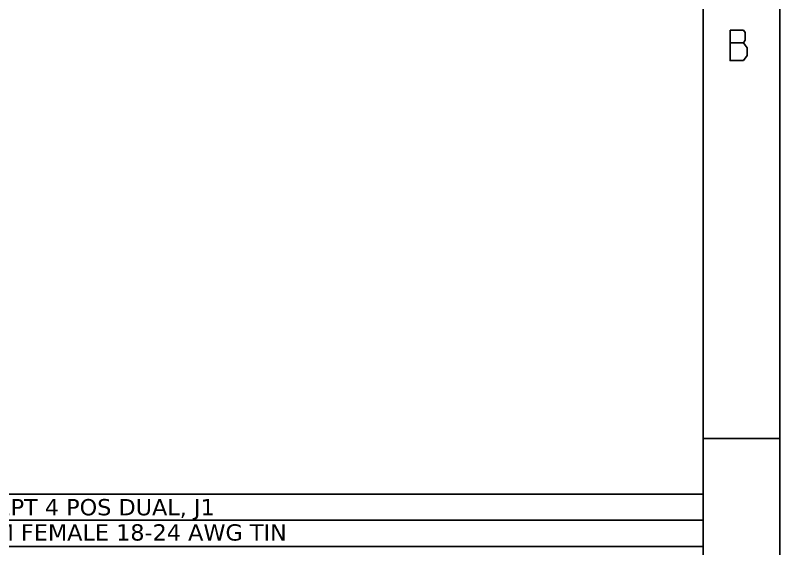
# Model space of a CAD drawing. Extents: x 0 to 768, y 0 to 246.
# Drawn here: x 17 to 22, y 3.53 to 7.02 of the extents above; entities that cross this region are included whole.
import ezdxf

# ---------------------------------------------------------------- set-up
doc = ezdxf.new("R2010")
doc.units = 0
doc.header["$LTSCALE"] = 1.21
doc.header["$MEASUREMENT"] = 0
doc.styles.add('BEC', font='verdana.ttf')

msp = doc.modelspace()

# ---------------------------------------------------------------- linework, layer by layer
at = {"color": 7, "linetype": 'Continuous'}
for p, q in [((21.99996, 17), (21.99996, 0)), ((21.49996, 16.5), (21.49996, 0.5)), ((21.49996, 4.25473), (21.99996, 4.25473))]:
    msp.add_line(p, q, dxfattribs=at)
at = {"color": 2, "linetype": 'Continuous'}
msp.add_line((21.67499, 6.84372), (21.76249, 6.84372), dxfattribs=at)
for p, q in [((21.49962, 3.89155), (11.25555, 3.89155)), ((21.49962, 3.72072), (11.25555, 3.72072)), ((21.49962, 3.54989), (11.25555, 3.54989))]:
    msp.add_line(p, q)
for points in [[(21.67499, 6.92705), (21.67499, 6.72705), (21.76249, 6.72705), (21.78749, 6.76038)], [(21.78749, 6.76038), (21.78749, 6.81038), (21.77499, 6.82705), (21.76249, 6.84372), (21.77499, 6.86039), (21.77499, 6.91038), (21.76249, 6.92705), (21.67499, 6.92705)]]:
    msp.add_lwpolyline(points, dxfattribs=at)

# ---------------------------------------------------------------- texts
at = {"style": 'BEC'}
for s, p in [('CONN RECEPT 4 POS DUAL, J1', (16.0994, 3.75328)), ('CONN TERM FEMALE 18-24 AWG TIN', (16.0994, 3.58821))]:
    msp.add_text(s, height=0.1065009, dxfattribs=at).set_placement(p)

doc.saveas('drawing.dxf')
